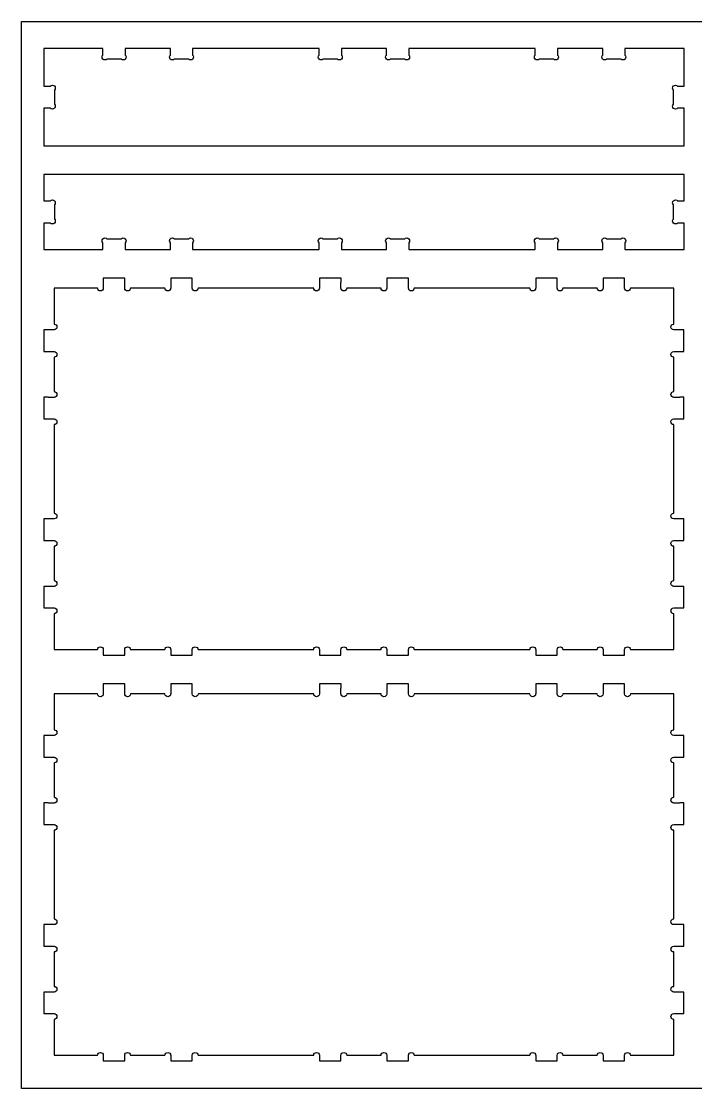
# Model space of a CAD drawing. Extents: x 0 to 4896, y 0 to 5028.
# Drawn here: x 1 to 771, y 2550 to 3769 of the extents above; entities that cross this region are included whole.
import ezdxf

# ---------------------------------------------------------------- set-up
doc = ezdxf.new("R2010")
doc.units = 0
doc.layers.add('Layer_1', color=7, linetype='CONTINUOUS')

msp = doc.modelspace()

# ---------------------------------------------------------------- linework, layer by layer
at = {"layer": 'Layer_1', "color": 1}
msp.add_lwpolyline([(0.634887, 3769.072726), (2438.984172, 3769.072726), (2438.984172, 2549.923582), (0.634887, 2549.923582), (0.634887, 3769.072726)], dxfattribs=at)
at = {"layer": 'Layer_1', "color": 7}
for points in [[(93.935578, 3730.61151), (93.935578, 3738.011094), (26.308078, 3738.011094), (26.308078, 3695.166092), (33.707663, 3695.166092)], [(170.929187, 3730.61151), (170.929187, 3738.011094), (119.335578, 3738.011094), (119.335578, 3730.61151)], [(340.977107, 3730.61151), (340.977107, 3738.011094), (196.329187, 3738.011094), (196.329187, 3730.61151)], [(417.970716, 3730.61151), (417.970716, 3738.011094), (366.377107, 3738.011094), (366.377107, 3730.61151)], [(588.027385, 3730.61151), (588.027385, 3738.011094), (443.370716, 3738.011094), (443.370716, 3730.61151)], [(665.020994, 3730.61151), (665.020994, 3738.011094), (613.427385, 3738.011094), (613.427385, 3730.61151)], [(750.649192, 3695.166092), (758.048494, 3695.166092), (758.048494, 3738.011094), (690.420994, 3738.011094), (690.420994, 3730.61151)], [(114.749467, 3725.857759), (98.530438, 3725.857759)], [(191.743076, 3725.857759), (175.524329, 3725.857759)], [(361.790996, 3725.857759), (345.571967, 3725.857759)], [(438.784605, 3725.857759), (422.565858, 3725.857759)], [(608.841274, 3725.857759), (592.622245, 3725.857759)], [(685.834883, 3725.857759), (669.615854, 3725.857759)], [(38.461414, 3690.579981), (38.461414, 3674.361234)], [(745.89544, 3674.352203), (745.89544, 3690.571232)], [(33.707663, 3669.766092), (26.308078, 3669.766092), (26.308078, 3626.921372), (758.048494, 3626.921372), (758.048494, 3626.921372)], [(758.048494, 3626.921372), (758.048494, 3669.766092), (750.649192, 3669.766092)], [(26.308078, 3594.257536), (26.308078, 3564.112816), (33.70738, 3564.112816)], [(750.648909, 3564.112816), (758.048494, 3564.112816), (758.048494, 3594.257536), (26.308078, 3594.257536), (26.308078, 3594.257536)], [(38.461132, 3559.526705), (38.461132, 3543.307676)], [(745.895158, 3543.298928), (745.895158, 3559.517956)], [(33.70738, 3538.712816), (26.308078, 3538.712816), (26.308078, 3508.567814), (93.935578, 3508.567814), (93.935578, 3515.967399)], [(690.420994, 3515.967399), (690.420994, 3508.567814), (758.048494, 3508.567814), (758.048494, 3538.712816), (750.648909, 3538.712816)], [(98.521689, 3520.72115), (114.740718, 3520.72115)], [(119.335578, 3515.967399), (119.335578, 3508.567814), (170.929187, 3508.567814), (170.929187, 3515.967399)], [(175.515298, 3520.72115), (191.734327, 3520.72115)], [(196.329187, 3515.967399), (196.329187, 3508.567814), (340.985856, 3508.567814), (340.985856, 3515.967399)], [(345.571967, 3520.72115), (361.790714, 3520.72115)], [(366.385856, 3515.967399), (366.385856, 3508.567814), (417.979465, 3508.567814), (417.979465, 3515.967399)], [(422.565576, 3520.72115), (438.784605, 3520.72115)], [(443.379465, 3515.967399), (443.379465, 3508.567814), (588.027385, 3508.567814), (588.027385, 3515.967399)], [(592.613496, 3520.72115), (608.832243, 3520.72115)], [(613.427385, 3515.967399), (613.427385, 3508.567814), (665.020994, 3508.567814), (665.020994, 3515.967399)], [(669.607105, 3520.72115), (685.826134, 3520.72115)], [(94.336616, 3475.903696), (94.336616, 3471.149945), (94.336616, 3466.308141), (94.336616, 3464.218003), (94.283558, 3464.218003)], [(118.935387, 3471.317585), (118.935387, 3475.903696), (94.338027, 3475.903696), (94.336616, 3475.903696)], [(195.973023, 3464.218003), (195.938027, 3464.218003), (195.938027, 3471.052861), (195.938027, 3475.903696), (171.331636, 3475.903696), (171.331636, 3466.299392), (171.331636, 3464.218003), (171.278578, 3464.218003)], [(365.985665, 3471.317585), (365.985665, 3475.903696), (341.388023, 3475.903696), (341.388023, 3471.149945), (341.388023, 3466.308141), (341.388023, 3464.218003), (341.335247, 3464.218003)], [(443.023583, 3464.218003), (442.988023, 3464.218003), (442.988023, 3471.052861), (442.988023, 3475.903696), (418.381914, 3475.903696), (418.381914, 3466.299392), (418.381914, 3464.218003), (418.329138, 3464.218003)], [(613.026912, 3471.317585), (613.026912, 3475.903696), (588.429552, 3475.903696), (588.429552, 3471.149945), (588.429552, 3466.308141), (588.429552, 3464.218003), (588.385525, 3464.218003)], [(690.073014, 3464.218003), (690.028987, 3464.218003), (690.028987, 3471.052861), (690.028987, 3475.903696), (665.422878, 3475.903696), (665.422878, 3466.299392), (665.422878, 3464.218003), (665.378569, 3464.218003)], [(87.695363, 3464.218003), (38.183143, 3464.218003), (38.183143, 3423.278001)], [(118.838303, 3464.376612), (118.838303, 3470.470919)], [(164.690665, 3464.218003), (125.426498, 3464.218003)], [(334.747052, 3464.218003), (202.561218, 3464.218003)], [(365.88858, 3464.376612), (365.88858, 3470.470919)], [(411.740943, 3464.218003), (372.476776, 3464.218003)], [(581.797329, 3464.218003), (449.611496, 3464.218003)], [(612.938294, 3464.376612), (612.938294, 3470.470919)], [(658.790656, 3464.218003), (619.526489, 3464.218003)], [(746.173712, 3423.278001), (746.173712, 3464.218003), (696.661209, 3464.218003)], [(38.183143, 3416.689805), (38.183143, 3416.645779), (31.348003, 3416.645779), (26.497167, 3416.645779), (26.497167, 3392.03967), (36.101754, 3392.03967), (38.183143, 3392.03967), (38.183143, 3391.995361)], [(746.173712, 3391.995361), (746.173712, 3392.03967), (748.2551, 3392.03967), (757.859405, 3392.03967), (757.859405, 3416.645779), (753.008569, 3416.645779), (746.173712, 3416.645779), (746.173712, 3416.689805)], [(38.183143, 3385.407448), (38.183143, 3346.143281)], [(746.173712, 3346.143281), (746.173712, 3385.407448)], [(31.083278, 3339.643703), (26.497167, 3339.643703), (26.497167, 3315.046061), (31.250918, 3315.046061), (36.092723, 3315.046061), (38.183143, 3315.046061), (38.183143, 3315.002034)], [(38.024252, 3339.555085), (31.929945, 3339.555085)], [(746.173712, 3315.002034), (746.173712, 3315.046061), (748.263849, 3315.046061), (753.105654, 3315.046061), (757.859405, 3315.046061), (757.859405, 3339.643703), (753.273294, 3339.643703)], [(752.426627, 3339.555085), (746.33232, 3339.555085)], [(38.183143, 3308.413839), (38.183143, 3207.316759)], [(746.173712, 3207.316759), (746.173712, 3308.413839)], [(38.183143, 3200.728563), (38.183143, 3200.684536), (31.348003, 3200.684536), (26.497167, 3200.684536), (26.497167, 3176.078145), (36.101754, 3176.078145), (38.183143, 3176.078145), (38.183143, 3176.034119)], [(746.173712, 3176.034119), (746.173712, 3176.078145), (748.2551, 3176.078145), (757.859405, 3176.078145), (757.859405, 3200.684536), (753.008569, 3200.684536), (746.173712, 3200.684536), (746.173712, 3200.728563)], [(38.183143, 3169.445923), (38.183143, 3130.181756)], [(746.173712, 3130.181756), (746.173712, 3169.445923)], [(31.083278, 3123.682179), (26.497167, 3123.682179), (26.497167, 3099.084819), (31.250918, 3099.084819), (36.092723, 3099.084819), (38.183143, 3099.084819), (38.183143, 3099.040792)], [(38.024252, 3123.593561), (31.929945, 3123.593561)], [(746.173712, 3099.040792), (746.173712, 3099.084819), (748.263849, 3099.084819), (753.105654, 3099.084819), (757.859405, 3099.084819), (757.859405, 3123.682179), (753.273294, 3123.682179)], [(752.426627, 3123.593561), (746.33232, 3123.593561)], [(38.183143, 3092.452596), (38.183143, 3051.503845), (87.695363, 3051.503845)], [(696.661209, 3051.503845), (746.173712, 3051.503845), (746.173712, 3092.452596)], [(94.283558, 3051.503845), (94.327585, 3051.503845), (94.327585, 3049.907596), (94.327585, 3045.153845), (118.84564, 3045.153845)], [(118.837174, 3045.259679), (118.837174, 3051.353985)], [(125.425369, 3051.503845), (164.689536, 3051.503845)], [(171.277449, 3051.503845), (171.321758, 3051.503845), (171.321758, 3045.153845), (195.927867, 3045.153845), (195.927867, 3050.004681), (195.927867, 3051.503845), (195.971894, 3051.503845)], [(202.560089, 3051.503845), (334.745923, 3051.503845)], [(341.334118, 3051.503845), (341.378145, 3051.503845), (341.378145, 3049.907596), (341.378145, 3045.153845), (365.8962, 3045.153845)], [(365.887734, 3045.259679), (365.887734, 3051.353985)], [(372.475929, 3051.503845), (411.740096, 3051.503845)], [(418.328292, 3051.503845), (418.372318, 3051.503845), (418.372318, 3045.153845), (442.978427, 3045.153845), (442.978427, 3050.004681), (442.978427, 3051.503845), (443.022736, 3051.503845)], [(449.610649, 3051.503845), (581.796483, 3051.503845)], [(588.384678, 3051.503845), (588.428705, 3051.503845), (588.428705, 3049.907596), (588.428705, 3045.153845), (612.94676, 3045.153845)], [(612.938294, 3045.259679), (612.938294, 3051.353985)], [(619.526489, 3051.503845), (658.790656, 3051.503845)], [(665.378569, 3051.503845), (665.422878, 3051.503845), (665.422878, 3045.153845), (690.028987, 3045.153845), (690.028987, 3050.004681), (690.028987, 3051.503845), (690.073014, 3051.503845)], [(94.336616, 3012.490292), (94.336616, 3007.736541), (94.336616, 3002.894736), (94.336616, 3000.804599), (94.283558, 3000.804599)], [(118.935387, 3007.904181), (118.935387, 3012.490292), (94.338027, 3012.490292), (94.336616, 3012.490292)], [(195.973023, 3000.804599), (195.938027, 3000.804599), (195.938027, 3007.639456), (195.938027, 3012.490292), (171.331636, 3012.490292), (171.331636, 3002.885988), (171.331636, 3000.804599), (171.278578, 3000.804599)], [(365.985665, 3007.904181), (365.985665, 3012.490292), (341.388023, 3012.490292), (341.388023, 3007.736541), (341.388023, 3002.894736), (341.388023, 3000.804599), (341.335247, 3000.804599)], [(443.023583, 3000.804599), (442.988023, 3000.804599), (442.988023, 3007.639456), (442.988023, 3012.490292), (418.381914, 3012.490292), (418.381914, 3002.885988), (418.381914, 3000.804599), (418.329138, 3000.804599)], [(613.026912, 3007.904181), (613.026912, 3012.490292), (588.429552, 3012.490292), (588.429552, 3007.736541), (588.429552, 3002.894736), (588.429552, 3000.804599), (588.385525, 3000.804599)], [(690.073014, 3000.804599), (690.028987, 3000.804599), (690.028987, 3007.639456), (690.028987, 3012.490292), (665.422878, 3012.490292), (665.422878, 3002.885988), (665.422878, 3000.804599), (665.378569, 3000.804599)], [(87.695363, 3000.804599), (38.183143, 3000.804599), (38.183143, 2959.864596)], [(118.838303, 3000.963208), (118.838303, 3007.057514)], [(164.690665, 3000.804599), (125.426498, 3000.804599)], [(334.747052, 3000.804599), (202.561218, 3000.804599)], [(365.88858, 3000.963208), (365.88858, 3007.057514)], [(411.740943, 3000.804599), (372.476776, 3000.804599)], [(581.797329, 3000.804599), (449.611496, 3000.804599)], [(612.938294, 3000.963208), (612.938294, 3007.057514)], [(658.790656, 3000.804599), (619.526489, 3000.804599)], [(746.173712, 2959.864596), (746.173712, 3000.804599), (696.661209, 3000.804599)], [(38.183143, 2953.276401), (38.183143, 2953.232374), (31.348003, 2953.232374), (26.497167, 2953.232374), (26.497167, 2928.626265), (36.101754, 2928.626265), (38.183143, 2928.626265), (38.183143, 2928.581956)], [(746.173712, 2928.581956), (746.173712, 2928.626265), (748.2551, 2928.626265), (757.859405, 2928.626265), (757.859405, 2953.232374), (753.008569, 2953.232374), (746.173712, 2953.232374), (746.173712, 2953.276401)], [(38.183143, 2921.994043), (38.183143, 2882.729876)], [(746.173712, 2882.729876), (746.173712, 2921.994043)], [(31.083278, 2876.230299), (26.497167, 2876.230299), (26.497167, 2851.632656), (31.250918, 2851.632656), (36.092723, 2851.632656), (38.183143, 2851.632656), (38.183143, 2851.58863)], [(38.024252, 2876.141681), (31.929945, 2876.141681)], [(746.173712, 2851.58863), (746.173712, 2851.632656), (748.263849, 2851.632656), (753.105654, 2851.632656), (757.859405, 2851.632656), (757.859405, 2876.230299), (753.273294, 2876.230299)], [(752.426627, 2876.141681), (746.33232, 2876.141681)], [(38.183143, 2845.000434), (38.183143, 2743.903354)], [(746.173712, 2743.903354), (746.173712, 2845.000434)], [(38.183143, 2737.315159), (38.183143, 2737.271132), (31.348003, 2737.271132), (26.497167, 2737.271132), (26.497167, 2712.664741), (36.101754, 2712.664741), (38.183143, 2712.664741), (38.183143, 2712.620714)], [(746.173712, 2712.620714), (746.173712, 2712.664741), (748.2551, 2712.664741), (757.859405, 2712.664741), (757.859405, 2737.271132), (753.008569, 2737.271132), (746.173712, 2737.271132), (746.173712, 2737.315159)], [(38.183143, 2706.032519), (38.183143, 2666.768352)], [(746.173712, 2666.768352), (746.173712, 2706.032519)], [(31.083278, 2660.268774), (26.497167, 2660.268774), (26.497167, 2635.671414), (31.250918, 2635.671414), (36.092723, 2635.671414), (38.183143, 2635.671414), (38.183143, 2635.627388)], [(38.024252, 2660.180156), (31.929945, 2660.180156)], [(746.173712, 2635.627388), (746.173712, 2635.671414), (748.263849, 2635.671414), (753.105654, 2635.671414), (757.859405, 2635.671414), (757.859405, 2660.268774), (753.273294, 2660.268774)], [(752.426627, 2660.180156), (746.33232, 2660.180156)], [(38.183143, 2629.039192), (38.183143, 2588.090441), (87.695363, 2588.090441)], [(696.661209, 2588.090441), (746.173712, 2588.090441), (746.173712, 2629.039192)], [(94.283558, 2588.090441), (94.327585, 2588.090441), (94.327585, 2586.494192), (94.327585, 2581.740441), (118.84564, 2581.740441)], [(118.837174, 2581.846274), (118.837174, 2587.940581)], [(125.425369, 2588.090441), (164.689536, 2588.090441)], [(171.277449, 2588.090441), (171.321758, 2588.090441), (171.321758, 2581.740441), (195.927867, 2581.740441), (195.927867, 2586.591276), (195.927867, 2588.090441), (195.971894, 2588.090441)], [(202.560089, 2588.090441), (334.745923, 2588.090441)], [(341.334118, 2588.090441), (341.378145, 2588.090441), (341.378145, 2586.494192), (341.378145, 2581.740441), (365.8962, 2581.740441)], [(365.887734, 2581.846274), (365.887734, 2587.940581)], [(372.475929, 2588.090441), (411.740096, 2588.090441)], [(418.328292, 2588.090441), (418.372318, 2588.090441), (418.372318, 2581.740441), (442.978427, 2581.740441), (442.978427, 2586.591276), (442.978427, 2588.090441), (443.022736, 2588.090441)], [(449.610649, 2588.090441), (581.796483, 2588.090441)], [(588.384678, 2588.090441), (588.428705, 2588.090441), (588.428705, 2586.494192), (588.428705, 2581.740441), (612.94676, 2581.740441)], [(612.938294, 2581.846274), (612.938294, 2587.940581)], [(619.526489, 2588.090441), (658.790656, 2588.090441)], [(665.378569, 2588.090441), (665.422878, 2588.090441), (665.422878, 2581.740441), (690.028987, 2581.740441), (690.028987, 2586.591276), (690.028987, 2588.090441), (690.073014, 2588.090441)]]:
    msp.add_lwpolyline(points, dxfattribs=at)
for points in [[(92.912523, 3728.22137), (92.912523, 3729.163428), (93.306787, 3730.010941), (93.935578, 3730.61151)], [(119.335578, 3730.61151), (119.966345, 3730.010941), (120.358634, 3729.165403), (120.358634, 3728.22137)], [(169.906414, 3728.22137), (169.906414, 3729.163428), (170.301243, 3730.010941), (170.929187, 3730.61151)], [(196.329187, 3730.61151), (196.960518, 3730.010941), (197.352525, 3729.165403), (197.352525, 3728.22137)], [(339.954052, 3728.22137), (339.954052, 3729.163428), (340.348598, 3730.010941), (340.977107, 3730.61151)], [(366.377107, 3730.61151), (367.007874, 3730.010941), (367.400163, 3729.165403), (367.400163, 3728.22137)], [(416.94766, 3728.22137), (416.94766, 3729.163428), (417.341925, 3730.010941), (417.970716, 3730.61151)], [(443.370716, 3730.61151), (444.001483, 3730.010941), (444.393772, 3729.165403), (444.393772, 3728.22137)], [(587.004329, 3728.22137), (587.004329, 3729.163428), (587.398876, 3730.010941), (588.027385, 3730.61151)], [(613.427385, 3730.61151), (614.058152, 3730.010941), (614.45044, 3729.165403), (614.45044, 3728.22137)], [(663.997938, 3728.22137), (663.997938, 3729.163428), (664.392203, 3730.010941), (665.020994, 3730.61151)], [(690.420994, 3730.61151), (691.05176, 3730.010941), (691.444049, 3729.165403), (691.444049, 3728.22137)], [(96.219885, 3724.923039), (94.390803, 3724.923039), (92.912523, 3726.392288), (92.912523, 3728.22137)], [(98.530438, 3725.857759), (97.935796, 3725.276663), (97.121303, 3724.923039), (96.219885, 3724.923039)], [(117.060303, 3724.923039), (116.159449, 3724.923039), (115.344109, 3725.276945), (114.749467, 3725.857759)], [(120.358634, 3728.22137), (120.358634, 3726.392005), (118.889103, 3724.923039), (117.060303, 3724.923039)], [(173.213494, 3724.923039), (171.384129, 3724.923039), (169.906414, 3726.392288), (169.906414, 3728.22137)], [(175.524329, 3725.857759), (174.929687, 3725.276663), (174.114629, 3724.923039), (173.213494, 3724.923039)], [(194.053912, 3724.923039), (193.152776, 3724.923039), (192.337718, 3725.276945), (191.743076, 3725.857759)], [(197.352525, 3728.22137), (197.352525, 3726.392005), (195.882994, 3724.923039), (194.053912, 3724.923039)], [(343.261414, 3724.923039), (341.432049, 3724.923039), (339.954052, 3726.392288), (339.954052, 3728.22137)], [(345.571967, 3725.857759), (344.977325, 3725.276663), (344.162267, 3724.923039), (343.261414, 3724.923039)], [(364.101549, 3724.923039), (363.200696, 3724.923039), (362.385638, 3725.276945), (361.790996, 3725.857759)], [(367.400163, 3728.22137), (367.400163, 3726.392005), (365.930914, 3724.923039), (364.101549, 3724.923039)], [(420.255023, 3724.923039), (418.425658, 3724.923039), (416.94766, 3726.392288), (416.94766, 3728.22137)], [(422.565858, 3725.857759), (421.970934, 3725.276663), (421.156158, 3724.923039), (420.255023, 3724.923039)], [(441.09544, 3724.923039), (440.194587, 3724.923039), (439.379247, 3725.276945), (438.784605, 3725.857759)], [(444.393772, 3728.22137), (444.393772, 3726.392005), (442.924805, 3724.923039), (441.09544, 3724.923039)], [(590.311409, 3724.923039), (588.482327, 3724.923039), (587.004329, 3726.392288), (587.004329, 3728.22137)], [(592.622245, 3725.857759), (592.027603, 3725.276663), (591.212827, 3724.923039), (590.311409, 3724.923039)], [(611.151827, 3724.923039), (610.250692, 3724.923039), (609.435916, 3725.276945), (608.841274, 3725.857759)], [(614.45044, 3728.22137), (614.45044, 3726.392005), (612.981192, 3724.923039), (611.151827, 3724.923039)], [(667.3053, 3724.923039), (665.475936, 3724.923039), (663.997938, 3726.392288), (663.997938, 3728.22137)], [(669.615854, 3725.857759), (669.021494, 3725.276663), (668.206436, 3724.923039), (667.3053, 3724.923039)], [(688.145718, 3724.923039), (687.244865, 3724.923039), (686.429525, 3725.276945), (685.834883, 3725.857759)], [(691.444049, 3728.22137), (691.444049, 3726.392005), (689.975083, 3724.923039), (688.145718, 3724.923039)], [(33.707663, 3695.166092), (34.308514, 3695.797141), (35.153769, 3696.189148), (36.09752, 3696.189148)], [(36.09752, 3696.189148), (37.926885, 3696.189148), (39.396134, 3694.720181), (39.396134, 3692.890816)], [(744.960438, 3692.882068), (744.960438, 3694.71115), (746.429687, 3696.189148), (748.259052, 3696.189148)], [(748.259052, 3696.189148), (749.201109, 3696.189148), (750.048058, 3695.794883), (750.649192, 3695.166092)], [(39.396134, 3692.890816), (39.396134, 3691.989963), (39.042509, 3691.174623), (38.461414, 3690.579981)], [(745.89544, 3690.571232), (745.314063, 3691.165874), (744.960438, 3691.98065), (744.960438, 3692.882068)], [(36.09752, 3668.743036), (35.156027, 3668.743036), (34.308232, 3669.137583), (33.707663, 3669.766092)], [(39.396134, 3672.050399), (39.396134, 3670.221034), (37.926885, 3668.743036), (36.09752, 3668.743036)], [(38.461414, 3674.361234), (39.042792, 3673.766592), (39.396134, 3672.951816), (39.396134, 3672.050399)], [(744.960438, 3672.04165), (744.960438, 3672.942503), (745.314345, 3673.757843), (745.89544, 3674.352203)], [(748.259052, 3668.743036), (746.429687, 3668.743036), (744.960438, 3670.212285), (744.960438, 3672.04165)], [(750.649192, 3669.766092), (750.048058, 3669.135608), (749.202803, 3668.743036), (748.259052, 3668.743036)], [(33.70738, 3564.112816), (34.308514, 3564.743583), (35.153769, 3565.135872), (36.09752, 3565.135872)], [(36.09752, 3565.135872), (37.926885, 3565.135872), (39.396134, 3563.666623), (39.396134, 3561.837259)], [(39.396134, 3561.837259), (39.396134, 3560.936405), (39.042227, 3560.121348), (38.461132, 3559.526705)], [(744.960438, 3561.82851), (744.960438, 3563.657874), (746.429687, 3565.135872), (748.259052, 3565.135872)], [(745.895158, 3559.517956), (745.31378, 3560.112599), (744.960438, 3560.927374), (744.960438, 3561.82851)], [(748.259052, 3565.135872), (749.200545, 3565.135872), (750.04834, 3564.741608), (750.648909, 3564.112816)], [(36.09752, 3537.689761), (35.155463, 3537.689761), (34.308514, 3538.084025), (33.70738, 3538.712816)], [(39.396134, 3540.997123), (39.396134, 3539.167759), (37.926885, 3537.689761), (36.09752, 3537.689761)], [(38.461132, 3543.307676), (39.042509, 3542.713034), (39.396134, 3541.898259), (39.396134, 3540.997123)], [(744.960438, 3540.988092), (744.960438, 3541.888945), (745.314063, 3542.704285), (745.895158, 3543.298928)], [(748.259052, 3537.689761), (746.429687, 3537.689761), (744.960438, 3539.158728), (744.960438, 3540.988092)], [(750.648909, 3538.712816), (750.048058, 3538.08205), (749.202803, 3537.689761), (748.259052, 3537.689761)], [(92.912523, 3518.357539), (92.912523, 3520.186903), (94.381489, 3521.65587), (96.210854, 3521.65587)], [(93.935578, 3515.967399), (93.304812, 3516.56825), (92.912523, 3517.413788), (92.912523, 3518.357539)], [(96.210854, 3521.65587), (97.111707, 3521.65587), (97.927047, 3521.302245), (98.521689, 3520.72115)], [(114.740718, 3520.72115), (115.335078, 3521.302528), (116.150136, 3521.65587), (117.051272, 3521.65587)], [(117.051272, 3521.65587), (118.880636, 3521.65587), (120.358634, 3520.186903), (120.358634, 3518.357539)], [(120.358634, 3518.357539), (120.358634, 3517.415481), (119.964369, 3516.567968), (119.335578, 3515.967399)], [(169.906132, 3518.357539), (169.906132, 3520.186903), (171.37538, 3521.65587), (173.204745, 3521.65587)], [(170.929187, 3515.967399), (170.29842, 3516.56825), (169.906132, 3517.413788), (169.906132, 3518.357539)], [(173.204745, 3521.65587), (174.10588, 3521.65587), (174.920656, 3521.302245), (175.515298, 3520.72115)], [(191.734327, 3520.72115), (192.328969, 3521.302528), (193.143745, 3521.65587), (194.045163, 3521.65587)], [(194.045163, 3521.65587), (195.874245, 3521.65587), (197.352243, 3520.186903), (197.352243, 3518.357539)], [(197.352243, 3518.357539), (197.352243, 3517.415481), (196.957696, 3516.567968), (196.329187, 3515.967399)], [(339.9628, 3518.357539), (339.9628, 3520.186903), (341.431767, 3521.65587), (343.261132, 3521.65587)], [(340.985856, 3515.967399), (340.355089, 3516.56825), (339.9628, 3517.413788), (339.9628, 3518.357539)], [(343.261132, 3521.65587), (344.161985, 3521.65587), (344.977325, 3521.302245), (345.571967, 3520.72115)], [(361.790714, 3520.72115), (362.385638, 3521.302528), (363.200414, 3521.65587), (364.101549, 3521.65587)], [(364.101549, 3521.65587), (365.930914, 3521.65587), (367.408912, 3520.186903), (367.408912, 3518.357539)], [(367.408912, 3518.357539), (367.408912, 3517.415481), (367.014647, 3516.567968), (366.385856, 3515.967399)], [(416.956409, 3518.357539), (416.956409, 3520.186903), (418.425658, 3521.65587), (420.255023, 3521.65587)], [(417.979465, 3515.967399), (417.348698, 3516.56825), (416.956409, 3517.413788), (416.956409, 3518.357539)], [(420.255023, 3521.65587), (421.155876, 3521.65587), (421.970934, 3521.302245), (422.565576, 3520.72115)], [(438.784605, 3520.72115), (439.379247, 3521.302528), (440.194305, 3521.65587), (441.095158, 3521.65587)], [(441.095158, 3521.65587), (442.924523, 3521.65587), (444.40252, 3520.186903), (444.40252, 3518.357539)], [(444.40252, 3518.357539), (444.40252, 3517.415481), (444.007974, 3516.567968), (443.379465, 3515.967399)], [(587.004047, 3518.357539), (587.004047, 3520.186903), (588.473578, 3521.65587), (590.30266, 3521.65587)], [(588.027385, 3515.967399), (587.396054, 3516.56825), (587.004047, 3517.413788), (587.004047, 3518.357539)], [(590.30266, 3521.65587), (591.203796, 3521.65587), (592.018854, 3521.302245), (592.613496, 3520.72115)], [(608.832243, 3520.72115), (609.426885, 3521.302528), (610.241943, 3521.65587), (611.143078, 3521.65587)], [(611.143078, 3521.65587), (612.972443, 3521.65587), (614.450158, 3520.186903), (614.450158, 3518.357539)], [(614.450158, 3518.357539), (614.450158, 3517.415481), (614.055329, 3516.567968), (613.427385, 3515.967399)], [(663.997938, 3518.357539), (663.997938, 3520.186903), (665.467469, 3521.65587), (667.296269, 3521.65587)], [(665.020994, 3515.967399), (664.390227, 3516.56825), (663.997938, 3517.413788), (663.997938, 3518.357539)], [(667.296269, 3521.65587), (668.197123, 3521.65587), (669.012463, 3521.302245), (669.607105, 3520.72115)], [(685.826134, 3520.72115), (686.420776, 3521.302528), (687.235269, 3521.65587), (688.136687, 3521.65587)], [(688.136687, 3521.65587), (689.965769, 3521.65587), (691.444049, 3520.186903), (691.444049, 3518.357539)], [(691.444049, 3518.357539), (691.444049, 3517.415481), (691.049785, 3516.567968), (690.420994, 3515.967399)], [(90.984945, 3461.078281), (89.210049, 3461.078281), (87.7789, 3462.464274), (87.695363, 3464.218003)], [(94.283558, 3464.218003), (94.199738, 3462.464274), (92.760687, 3461.078281), (90.984945, 3461.078281)], [(118.838303, 3470.470919), (118.838303, 3470.740723), (118.874992, 3471.004883), (118.935387, 3471.255779)], [(122.136916, 3461.078281), (120.307269, 3461.078281), (118.838303, 3462.547248), (118.838303, 3464.376612)], [(118.935387, 3471.255779), (118.935387, 3471.275534), (118.935387, 3471.298112), (118.935387, 3471.317585)], [(125.426498, 3464.218003), (125.34296, 3462.464274), (123.912094, 3461.078281), (122.136916, 3461.078281)], [(167.988996, 3461.078281), (166.213818, 3461.078281), (164.774485, 3462.464274), (164.690665, 3464.218003)], [(171.278578, 3464.218003), (171.195323, 3462.464274), (169.763892, 3461.078281), (167.988996, 3461.078281)], [(199.262887, 3461.078281), (197.487709, 3461.078281), (196.05656, 3462.464274), (195.973023, 3464.218003)], [(202.561218, 3464.218003), (202.477398, 3462.464274), (201.038065, 3461.078281), (199.262887, 3461.078281)], [(338.036916, 3461.078281), (336.261456, 3461.078281), (334.830589, 3462.464274), (334.747052, 3464.218003)], [(341.335247, 3464.218003), (341.251145, 3462.464274), (339.811812, 3461.078281), (338.036916, 3461.078281)], [(365.88858, 3470.470919), (365.88858, 3470.737619), (365.92668, 3470.998674), (365.985665, 3471.24703)], [(369.186912, 3461.078281), (367.357829, 3461.078281), (365.88858, 3462.547248), (365.88858, 3464.376612)], [(365.985665, 3471.24703), (365.985665, 3471.269608), (365.985665, 3471.29529), (365.985665, 3471.317585)], [(372.476776, 3464.218003), (372.393238, 3462.464274), (370.962654, 3461.078281), (369.186912, 3461.078281)], [(415.039274, 3461.078281), (413.264096, 3461.078281), (411.824763, 3462.464274), (411.740943, 3464.218003)], [(418.329138, 3464.218003), (418.2456, 3462.464274), (416.814452, 3461.078281), (415.039274, 3461.078281)], [(446.313165, 3461.078281), (444.538269, 3461.078281), (443.106838, 3462.464274), (443.023583, 3464.218003)], [(449.611496, 3464.218003), (449.527676, 3462.464274), (448.088343, 3461.078281), (446.313165, 3461.078281)], [(585.086912, 3461.078281), (583.312016, 3461.078281), (581.880867, 3462.464274), (581.797329, 3464.218003)], [(588.385525, 3464.218003), (588.301423, 3462.464274), (586.862372, 3461.078281), (585.086912, 3461.078281)], [(612.938294, 3470.470919), (612.938294, 3470.731692), (612.978934, 3470.985974), (613.035378, 3471.22925)], [(616.236907, 3461.078281), (614.40726, 3461.078281), (612.938294, 3462.547248), (612.938294, 3464.376612)], [(613.035378, 3471.22925), (613.035378, 3471.259448), (613.029734, 3471.289645), (613.026912, 3471.317585)], [(619.526489, 3464.218003), (619.442952, 3462.464274), (618.011803, 3461.078281), (616.236907, 3461.078281)], [(662.088987, 3461.078281), (660.313809, 3461.078281), (658.874476, 3462.464274), (658.790656, 3464.218003)], [(665.378569, 3464.218003), (665.295314, 3462.464274), (663.864165, 3461.078281), (662.088987, 3461.078281)], [(693.362878, 3461.078281), (691.5877, 3461.078281), (690.156552, 3462.464274), (690.073014, 3464.218003)], [(696.661209, 3464.218003), (696.577389, 3462.464274), (695.137774, 3461.078281), (693.362878, 3461.078281)], [(38.183143, 3423.278001), (39.936589, 3423.194181), (41.322865, 3421.754565), (41.322865, 3419.97967)], [(41.322865, 3419.97967), (41.322865, 3418.204492), (39.936589, 3416.773343), (38.183143, 3416.689805)], [(743.033989, 3419.97967), (743.033989, 3421.754565), (744.419983, 3423.194181), (746.173712, 3423.278001)], [(746.173712, 3416.689805), (744.419983, 3416.773343), (743.033989, 3418.204492), (743.033989, 3419.97967)], [(38.183143, 3391.995361), (39.936589, 3391.912105), (41.322865, 3390.480956), (41.322865, 3388.705779)], [(743.033989, 3388.705779), (743.033989, 3390.480956), (744.419983, 3391.912105), (746.173712, 3391.995361)], [(41.322865, 3388.705779), (41.322865, 3386.930601), (39.936589, 3385.491268), (38.183143, 3385.407448)], [(746.173712, 3385.407448), (744.419983, 3385.491268), (743.033989, 3386.930601), (743.033989, 3388.705779)], [(41.322865, 3342.853416), (41.322865, 3341.024334), (39.853616, 3339.555085), (38.024252, 3339.555085)], [(38.183143, 3346.143281), (39.936589, 3346.059743), (41.322865, 3344.628594), (41.322865, 3342.853416)], [(743.033989, 3342.853416), (743.033989, 3344.628594), (744.419983, 3346.059743), (746.173712, 3346.143281)], [(746.33232, 3339.555085), (744.502956, 3339.555085), (743.033989, 3341.024334), (743.033989, 3342.853416)], [(31.171614, 3339.65217), (31.141698, 3339.649348), (31.1115, 3339.646525), (31.083278, 3339.643703)], [(31.929945, 3339.555085), (31.669454, 3339.555085), (31.414889, 3339.595443), (31.171614, 3339.65217)], [(753.18524, 3339.65217), (752.941965, 3339.595443), (752.6874, 3339.555085), (752.426627, 3339.555085)], [(753.273294, 3339.643703), (753.245072, 3339.646525), (753.215156, 3339.65217), (753.18524, 3339.65217)], [(38.183143, 3315.002034), (39.936589, 3314.918214), (41.322865, 3313.478599), (41.322865, 3311.703703)], [(41.322865, 3311.703703), (41.322865, 3309.928525), (39.936589, 3308.497376), (38.183143, 3308.413839)], [(743.033989, 3311.703703), (743.033989, 3313.478599), (744.419983, 3314.918214), (746.173712, 3315.002034)], [(746.173712, 3308.413839), (744.419983, 3308.497376), (743.033989, 3309.928525), (743.033989, 3311.703703)], [(38.183143, 3207.316759), (39.936589, 3207.232656), (41.322865, 3205.793323), (41.322865, 3204.018145)], [(743.033989, 3204.018145), (743.033989, 3205.793323), (744.419983, 3207.232656), (746.173712, 3207.316759)], [(41.322865, 3204.018145), (41.322865, 3202.242968), (39.936589, 3200.812101), (38.183143, 3200.728563)], [(746.173712, 3200.728563), (744.419983, 3200.812101), (743.033989, 3202.242968), (743.033989, 3204.018145)], [(38.183143, 3176.034119), (39.936589, 3175.950581), (41.322865, 3174.519714), (41.322865, 3172.744536)], [(41.322865, 3172.744536), (41.322865, 3170.969359), (39.936589, 3169.530025), (38.183143, 3169.445923)], [(743.033989, 3172.744536), (743.033989, 3174.519714), (744.419983, 3175.950581), (746.173712, 3176.034119)], [(746.173712, 3169.445923), (744.419983, 3169.530025), (743.033989, 3170.969359), (743.033989, 3172.744536)], [(31.171614, 3123.690645), (31.141698, 3123.687823), (31.1115, 3123.685001), (31.083278, 3123.682179)], [(31.929945, 3123.593561), (31.669454, 3123.593561), (31.414889, 3123.634201), (31.171614, 3123.690645)], [(41.322865, 3126.892174), (41.322865, 3125.06281), (39.853616, 3123.593561), (38.024252, 3123.593561)], [(38.183143, 3130.181756), (39.936589, 3130.098219), (41.322865, 3128.667352), (41.322865, 3126.892174)], [(743.033989, 3126.892174), (743.033989, 3128.667352), (744.419983, 3130.098219), (746.173712, 3130.181756)], [(746.33232, 3123.593561), (744.502956, 3123.593561), (743.033989, 3125.06281), (743.033989, 3126.892174)], [(753.18524, 3123.690645), (752.941965, 3123.634201), (752.6874, 3123.593561), (752.426627, 3123.593561)], [(753.273294, 3123.682179), (753.245072, 3123.685001), (753.215156, 3123.690645), (753.18524, 3123.690645)], [(38.183143, 3099.040792), (39.936589, 3098.95669), (41.322865, 3097.517356), (41.322865, 3095.742179)], [(743.033989, 3095.742179), (743.033989, 3097.517356), (744.419983, 3098.95669), (746.173712, 3099.040792)], [(41.322865, 3095.742179), (41.322865, 3093.967001), (39.936589, 3092.536134), (38.183143, 3092.452596)], [(746.173712, 3092.452596), (744.419983, 3092.536134), (743.033989, 3093.967001), (743.033989, 3095.742179)], [(87.695363, 3051.503845), (87.774385, 3053.261525), (89.207227, 3054.652316), (90.984945, 3054.652316)], [(90.984945, 3054.652316), (92.763227, 3054.652316), (94.203972, 3053.261525), (94.283558, 3051.503845)], [(118.837174, 3051.353985), (118.837174, 3053.18335), (120.306423, 3054.652316), (122.135787, 3054.652316)], [(122.135787, 3054.652316), (123.913505, 3054.652316), (125.346347, 3053.261525), (125.425369, 3051.503845)], [(164.689536, 3051.503845), (164.76884, 3053.261525), (166.210149, 3054.652316), (167.987867, 3054.652316)], [(167.987867, 3054.652316), (169.766149, 3054.652316), (171.198427, 3053.261525), (171.277449, 3051.503845)], [(195.971894, 3051.503845), (196.051198, 3053.261525), (197.483476, 3054.652316), (199.261758, 3054.652316)], [(199.261758, 3054.652316), (201.039758, 3054.652316), (202.480785, 3053.261525), (202.560089, 3051.503845)], [(334.745923, 3051.503845), (334.824945, 3053.261525), (336.257505, 3054.652316), (338.035787, 3054.652316)], [(338.035787, 3054.652316), (339.813505, 3054.652316), (341.254532, 3053.261525), (341.334118, 3051.503845)], [(365.887734, 3051.353985), (365.887734, 3053.18335), (367.357265, 3054.652316), (369.186065, 3054.652316)], [(369.186065, 3054.652316), (370.964629, 3054.652316), (372.396907, 3053.261525), (372.475929, 3051.503845)], [(411.740096, 3051.503845), (411.8194, 3053.261525), (413.260427, 3054.652316), (415.038427, 3054.652316)], [(415.038427, 3054.652316), (416.816427, 3054.652316), (418.248987, 3053.261525), (418.328292, 3051.503845)], [(443.022736, 3051.503845), (443.101758, 3053.261525), (444.534036, 3054.652316), (446.312318, 3054.652316)], [(446.312318, 3054.652316), (448.090318, 3054.652316), (449.531345, 3053.261525), (449.610649, 3051.503845)], [(581.796483, 3051.503845), (581.875505, 3053.261525), (583.308347, 3054.652316), (585.086065, 3054.652316)], [(585.086065, 3054.652316), (586.864347, 3054.652316), (588.305092, 3053.261525), (588.384678, 3051.503845)], [(612.938294, 3051.353985), (612.938294, 3053.18335), (614.407543, 3054.652316), (616.236907, 3054.652316)], [(616.236907, 3054.652316), (618.014625, 3054.652316), (619.447467, 3053.261525), (619.526489, 3051.503845)], [(658.790656, 3051.503845), (658.86996, 3053.261525), (660.310987, 3054.652316), (662.088987, 3054.652316)], [(662.088987, 3054.652316), (663.867269, 3054.652316), (665.299547, 3053.261525), (665.378569, 3051.503845)], [(690.073014, 3051.503845), (690.152318, 3053.261525), (691.584878, 3054.652316), (693.362878, 3054.652316)], [(693.362878, 3054.652316), (695.140878, 3054.652316), (696.581905, 3053.261525), (696.661209, 3051.503845)], [(118.84564, 3045.153845), (118.84564, 3045.189688), (118.837174, 3045.223554), (118.837174, 3045.259679)], [(365.8962, 3045.153845), (365.8962, 3045.189688), (365.887734, 3045.223554), (365.887734, 3045.259679)], [(612.94676, 3045.153845), (612.94676, 3045.189688), (612.938294, 3045.223554), (612.938294, 3045.259679)], [(90.984945, 2997.664876), (89.210049, 2997.664876), (87.7789, 2999.05087), (87.695363, 3000.804599)], [(94.283558, 3000.804599), (94.199738, 2999.05087), (92.760687, 2997.664876), (90.984945, 2997.664876)], [(118.838303, 3007.057514), (118.838303, 3007.327319), (118.874992, 3007.591479), (118.935387, 3007.842374)], [(122.136916, 2997.664876), (120.307269, 2997.664876), (118.838303, 2999.133843), (118.838303, 3000.963208)], [(118.935387, 3007.842374), (118.935387, 3007.86213), (118.935387, 3007.884708), (118.935387, 3007.904181)], [(125.426498, 3000.804599), (125.34296, 2999.05087), (123.912094, 2997.664876), (122.136916, 2997.664876)], [(167.988996, 2997.664876), (166.213818, 2997.664876), (164.774485, 2999.05087), (164.690665, 3000.804599)], [(171.278578, 3000.804599), (171.195323, 2999.05087), (169.763892, 2997.664876), (167.988996, 2997.664876)], [(199.262887, 2997.664876), (197.487709, 2997.664876), (196.05656, 2999.05087), (195.973023, 3000.804599)], [(202.561218, 3000.804599), (202.477398, 2999.05087), (201.038065, 2997.664876), (199.262887, 2997.664876)], [(338.036916, 2997.664876), (336.261456, 2997.664876), (334.830589, 2999.05087), (334.747052, 3000.804599)], [(341.335247, 3000.804599), (341.251145, 2999.05087), (339.811812, 2997.664876), (338.036916, 2997.664876)], [(365.88858, 3007.057514), (365.88858, 3007.324214), (365.92668, 3007.58527), (365.985665, 3007.833625)], [(369.186912, 2997.664876), (367.357829, 2997.664876), (365.88858, 2999.133843), (365.88858, 3000.963208)], [(365.985665, 3007.833625), (365.985665, 3007.856203), (365.985665, 3007.881885), (365.985665, 3007.904181)], [(372.476776, 3000.804599), (372.393238, 2999.05087), (370.962654, 2997.664876), (369.186912, 2997.664876)], [(415.039274, 2997.664876), (413.264096, 2997.664876), (411.824763, 2999.05087), (411.740943, 3000.804599)], [(418.329138, 3000.804599), (418.2456, 2999.05087), (416.814452, 2997.664876), (415.039274, 2997.664876)], [(446.313165, 2997.664876), (444.538269, 2997.664876), (443.106838, 2999.05087), (443.023583, 3000.804599)], [(449.611496, 3000.804599), (449.527676, 2999.05087), (448.088343, 2997.664876), (446.313165, 2997.664876)], [(585.086912, 2997.664876), (583.312016, 2997.664876), (581.880867, 2999.05087), (581.797329, 3000.804599)], [(588.385525, 3000.804599), (588.301423, 2999.05087), (586.862372, 2997.664876), (585.086912, 2997.664876)], [(612.938294, 3007.057514), (612.938294, 3007.318288), (612.978934, 3007.57257), (613.035378, 3007.815845)], [(616.236907, 2997.664876), (614.40726, 2997.664876), (612.938294, 2999.133843), (612.938294, 3000.963208)], [(613.035378, 3007.815845), (613.035378, 3007.846043), (613.029734, 3007.876241), (613.026912, 3007.904181)], [(619.526489, 3000.804599), (619.442952, 2999.05087), (618.011803, 2997.664876), (616.236907, 2997.664876)], [(662.088987, 2997.664876), (660.313809, 2997.664876), (658.874476, 2999.05087), (658.790656, 3000.804599)], [(665.378569, 3000.804599), (665.295314, 2999.05087), (663.864165, 2997.664876), (662.088987, 2997.664876)], [(693.362878, 2997.664876), (691.5877, 2997.664876), (690.156552, 2999.05087), (690.073014, 3000.804599)], [(696.661209, 3000.804599), (696.577389, 2999.05087), (695.137774, 2997.664876), (693.362878, 2997.664876)], [(38.183143, 2959.864596), (39.936589, 2959.780776), (41.322865, 2958.341161), (41.322865, 2956.566265)], [(41.322865, 2956.566265), (41.322865, 2954.791088), (39.936589, 2953.359939), (38.183143, 2953.276401)], [(743.033989, 2956.566265), (743.033989, 2958.341161), (744.419983, 2959.780776), (746.173712, 2959.864596)], [(746.173712, 2953.276401), (744.419983, 2953.359939), (743.033989, 2954.791088), (743.033989, 2956.566265)], [(38.183143, 2928.581956), (39.936589, 2928.498701), (41.322865, 2927.067552), (41.322865, 2925.292374)], [(743.033989, 2925.292374), (743.033989, 2927.067552), (744.419983, 2928.498701), (746.173712, 2928.581956)], [(41.322865, 2925.292374), (41.322865, 2923.517196), (39.936589, 2922.077863), (38.183143, 2921.994043)], [(746.173712, 2921.994043), (744.419983, 2922.077863), (743.033989, 2923.517196), (743.033989, 2925.292374)], [(41.322865, 2879.440012), (41.322865, 2877.61093), (39.853616, 2876.141681), (38.024252, 2876.141681)], [(38.183143, 2882.729876), (39.936589, 2882.646339), (41.322865, 2881.21519), (41.322865, 2879.440012)], [(743.033989, 2879.440012), (743.033989, 2881.21519), (744.419983, 2882.646339), (746.173712, 2882.729876)], [(746.33232, 2876.141681), (744.502956, 2876.141681), (743.033989, 2877.61093), (743.033989, 2879.440012)], [(31.171614, 2876.238765), (31.141698, 2876.235943), (31.1115, 2876.233121), (31.083278, 2876.230299)], [(31.929945, 2876.141681), (31.669454, 2876.141681), (31.414889, 2876.182039), (31.171614, 2876.238765)], [(753.18524, 2876.238765), (752.941965, 2876.182039), (752.6874, 2876.141681), (752.426627, 2876.141681)], [(753.273294, 2876.230299), (753.245072, 2876.233121), (753.215156, 2876.238765), (753.18524, 2876.238765)], [(38.183143, 2851.58863), (39.936589, 2851.50481), (41.322865, 2850.065194), (41.322865, 2848.290299)], [(41.322865, 2848.290299), (41.322865, 2846.515121), (39.936589, 2845.083972), (38.183143, 2845.000434)], [(743.033989, 2848.290299), (743.033989, 2850.065194), (744.419983, 2851.50481), (746.173712, 2851.58863)], [(746.173712, 2845.000434), (744.419983, 2845.083972), (743.033989, 2846.515121), (743.033989, 2848.290299)], [(38.183143, 2743.903354), (39.936589, 2743.819252), (41.322865, 2742.379919), (41.322865, 2740.604741)], [(743.033989, 2740.604741), (743.033989, 2742.379919), (744.419983, 2743.819252), (746.173712, 2743.903354)], [(41.322865, 2740.604741), (41.322865, 2738.829563), (39.936589, 2737.398696), (38.183143, 2737.315159)], [(746.173712, 2737.315159), (744.419983, 2737.398696), (743.033989, 2738.829563), (743.033989, 2740.604741)], [(38.183143, 2712.620714), (39.936589, 2712.537176), (41.322865, 2711.10631), (41.322865, 2709.331132)], [(41.322865, 2709.331132), (41.322865, 2707.555954), (39.936589, 2706.116621), (38.183143, 2706.032519)], [(743.033989, 2709.331132), (743.033989, 2711.10631), (744.419983, 2712.537176), (746.173712, 2712.620714)], [(746.173712, 2706.032519), (744.419983, 2706.116621), (743.033989, 2707.555954), (743.033989, 2709.331132)], [(31.171614, 2660.277241), (31.141698, 2660.274419), (31.1115, 2660.271596), (31.083278, 2660.268774)], [(31.929945, 2660.180156), (31.669454, 2660.180156), (31.414889, 2660.220796), (31.171614, 2660.277241)], [(41.322865, 2663.47877), (41.322865, 2661.649405), (39.853616, 2660.180156), (38.024252, 2660.180156)], [(38.183143, 2666.768352), (39.936589, 2666.684814), (41.322865, 2665.253948), (41.322865, 2663.47877)], [(743.033989, 2663.47877), (743.033989, 2665.253948), (744.419983, 2666.684814), (746.173712, 2666.768352)], [(746.33232, 2660.180156), (744.502956, 2660.180156), (743.033989, 2661.649405), (743.033989, 2663.47877)], [(753.18524, 2660.277241), (752.941965, 2660.220796), (752.6874, 2660.180156), (752.426627, 2660.180156)], [(753.273294, 2660.268774), (753.245072, 2660.271596), (753.215156, 2660.277241), (753.18524, 2660.277241)], [(38.183143, 2635.627388), (39.936589, 2635.543285), (41.322865, 2634.103952), (41.322865, 2632.328774)], [(743.033989, 2632.328774), (743.033989, 2634.103952), (744.419983, 2635.543285), (746.173712, 2635.627388)], [(41.322865, 2632.328774), (41.322865, 2630.553596), (39.936589, 2629.12273), (38.183143, 2629.039192)], [(746.173712, 2629.039192), (744.419983, 2629.12273), (743.033989, 2630.553596), (743.033989, 2632.328774)], [(87.695363, 2588.090441), (87.774385, 2589.848121), (89.207227, 2591.238912), (90.984945, 2591.238912)], [(90.984945, 2591.238912), (92.763227, 2591.238912), (94.203972, 2589.848121), (94.283558, 2588.090441)], [(118.837174, 2587.940581), (118.837174, 2589.769945), (120.306423, 2591.238912), (122.135787, 2591.238912)], [(122.135787, 2591.238912), (123.913505, 2591.238912), (125.346347, 2589.848121), (125.425369, 2588.090441)], [(164.689536, 2588.090441), (164.76884, 2589.848121), (166.210149, 2591.238912), (167.987867, 2591.238912)], [(167.987867, 2591.238912), (169.766149, 2591.238912), (171.198427, 2589.848121), (171.277449, 2588.090441)], [(195.971894, 2588.090441), (196.051198, 2589.848121), (197.483476, 2591.238912), (199.261758, 2591.238912)], [(199.261758, 2591.238912), (201.039758, 2591.238912), (202.480785, 2589.848121), (202.560089, 2588.090441)], [(334.745923, 2588.090441), (334.824945, 2589.848121), (336.257505, 2591.238912), (338.035787, 2591.238912)], [(338.035787, 2591.238912), (339.813505, 2591.238912), (341.254532, 2589.848121), (341.334118, 2588.090441)], [(365.887734, 2587.940581), (365.887734, 2589.769945), (367.357265, 2591.238912), (369.186065, 2591.238912)], [(369.186065, 2591.238912), (370.964629, 2591.238912), (372.396907, 2589.848121), (372.475929, 2588.090441)], [(411.740096, 2588.090441), (411.8194, 2589.848121), (413.260427, 2591.238912), (415.038427, 2591.238912)], [(415.038427, 2591.238912), (416.816427, 2591.238912), (418.248987, 2589.848121), (418.328292, 2588.090441)], [(443.022736, 2588.090441), (443.101758, 2589.848121), (444.534036, 2591.238912), (446.312318, 2591.238912)], [(446.312318, 2591.238912), (448.090318, 2591.238912), (449.531345, 2589.848121), (449.610649, 2588.090441)], [(581.796483, 2588.090441), (581.875505, 2589.848121), (583.308347, 2591.238912), (585.086065, 2591.238912)], [(585.086065, 2591.238912), (586.864347, 2591.238912), (588.305092, 2589.848121), (588.384678, 2588.090441)], [(612.938294, 2587.940581), (612.938294, 2589.769945), (614.407543, 2591.238912), (616.236907, 2591.238912)], [(616.236907, 2591.238912), (618.014625, 2591.238912), (619.447467, 2589.848121), (619.526489, 2588.090441)], [(658.790656, 2588.090441), (658.86996, 2589.848121), (660.310987, 2591.238912), (662.088987, 2591.238912)], [(662.088987, 2591.238912), (663.867269, 2591.238912), (665.299547, 2589.848121), (665.378569, 2588.090441)], [(690.073014, 2588.090441), (690.152318, 2589.848121), (691.584878, 2591.238912), (693.362878, 2591.238912)], [(693.362878, 2591.238912), (695.140878, 2591.238912), (696.581905, 2589.848121), (696.661209, 2588.090441)], [(118.84564, 2581.740441), (118.84564, 2581.776283), (118.837174, 2581.81015), (118.837174, 2581.846274)], [(365.8962, 2581.740441), (365.8962, 2581.776283), (365.887734, 2581.81015), (365.887734, 2581.846274)], [(612.94676, 2581.740441), (612.94676, 2581.776283), (612.938294, 2581.81015), (612.938294, 2581.846274)]]:
    msp.add_open_spline(points, degree=3, dxfattribs=at)

doc.saveas('drawing.dxf')
